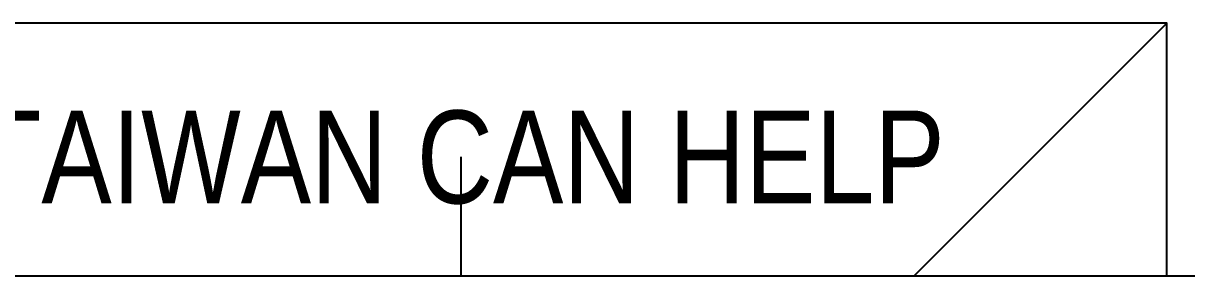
# Model space of a CAD drawing. Header units: millimetres. Extents: x 0 to 210, y 0 to 297.
# Drawn here: x 75.6 to 153.8, y 0 to 17 of the extents above; entities that cross this region are included whole.
import ezdxf
from ezdxf.enums import TextEntityAlignment as Align

# ---------------------------------------------------------------- set-up
doc = ezdxf.new("R2010")
doc.units = ezdxf.units.MM
doc.layers.add('文字1', color=7, linetype='Continuous')
doc.layers.add('模板1', color=7, linetype='Continuous', plot=False)
doc.styles.add('中楷-00', font='TW-Kai-98.ttf')

# ---------------------------------------------------------------- blocks, each defined once
blk = doc.blocks.new('字形模板-000-10904-001')
for p, q in [((152.5, 17), (135.5, 0)), ((105, 8), (105, 0)), ((0, 0), (210, 0)), ((0, 0), (210, 0))]:
    blk.add_line(p, q)
blk.add_lwpolyline([(57.5, 0), (152.5, 0), (152.5, 17), (57.5, 17)], close=True)

msp = doc.modelspace()

# ---------------------------------------------------------------- block references
at = {"layer": '模板1'}
msp.add_blockref('字形模板-000-10904-001', (0, 0), dxfattribs=at)

# ---------------------------------------------------------------- texts
at = {"layer": '文字1', "style": '中楷-00', "width": 0.85}
msp.add_text('TAIWAN CAN HELP', height=6.25, dxfattribs=at).set_placement((105, 8), align=Align.MIDDLE)

doc.saveas('drawing.dxf')
